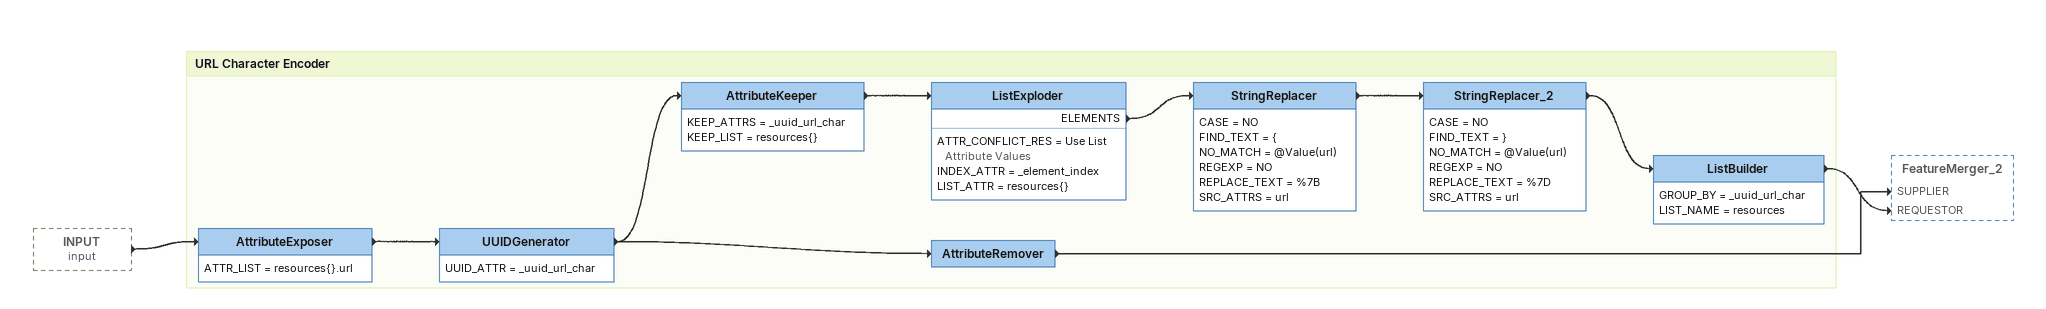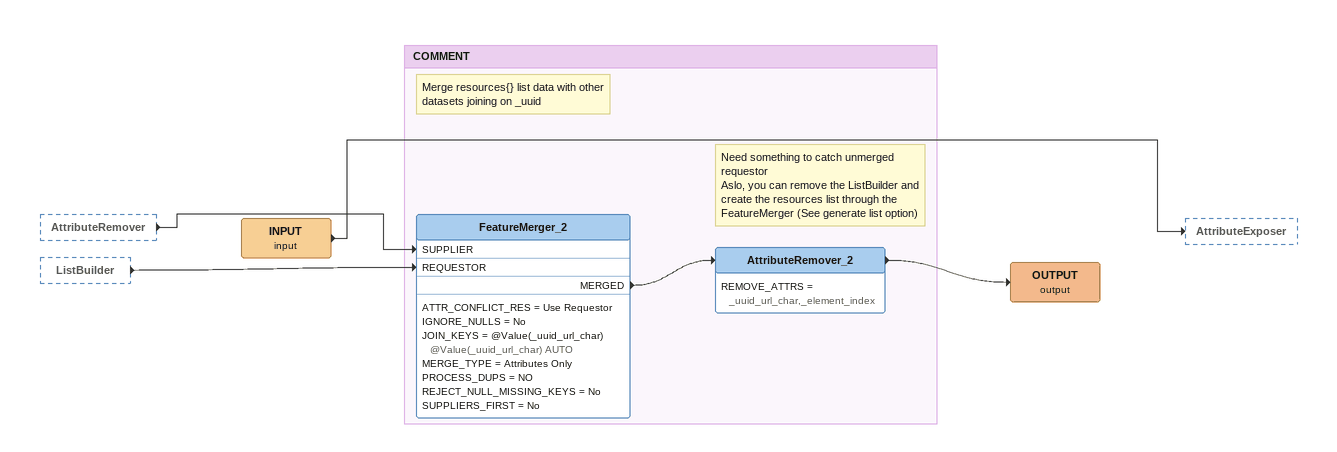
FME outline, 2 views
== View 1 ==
INPUT (input) [outside]
    -> AttributeExposer

Bookmark: URL Character Encoder
AttributeExposer
    ATTR_LIST = resources{}.url
    -> UUIDGenerator
UUIDGenerator
    UUID_ATTR = _uuid_url_char
    -> AttributeRemover
    -> AttributeKeeper
AttributeKeeper
    KEEP_ATTRS = _uuid_url_char
    KEEP_LIST = resources{}
    -> ListExploder
ListExploder
    ATTR_CONFLICT_RES = Use List Attribute Values
    INDEX_ATTR = _element_index
    LIST_ATTR = resources{}
    ELEMENTS -> StringReplacer
StringReplacer
    CASE = NO
    FIND_TEXT = {
    NO_MATCH = @Value(url)
    REGEXP = NO
    REPLACE_TEXT = %7B
    SRC_ATTRS = url
    -> StringReplacer_2
StringReplacer_2
    CASE = NO
    FIND_TEXT = }
    NO_MATCH = @Value(url)
    REGEXP = NO
    REPLACE_TEXT = %7D
    SRC_ATTRS = url
    -> ListBuilder
ListBuilder
    GROUP_BY = _uuid_url_char
    LIST_NAME = resources
    -> FeatureMerger_2 [REQUESTOR]
AttributeRemover
    -> FeatureMerger_2 [SUPPLIER]

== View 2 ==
AttributeRemover [outside]
    -> FeatureMerger_2 [SUPPLIER]
ListBuilder [outside]
    -> FeatureMerger_2 [REQUESTOR]
INPUT (input)
    -> AttributeExposer
OUTPUT (output)

Bookmark: COMMENT
Note: Merge resources{} list data with other datasets joining on _uuid
FeatureMerger_2
    ATTR_CONFLICT_RES = Use Requestor
    IGNORE_NULLS = No
    JOIN_KEYS = @Value(_uuid_url_char) @Value(_uuid_url_char) AUTO
    MERGE_TYPE = Attributes Only
    PROCESS_DUPS = NO
    REJECT_NULL_MISSING_KEYS = No
    SUPPLIERS_FIRST = No
    MERGED -> AttributeRemover_2
Note: Need something to catch unmerged requestor / Aslo, you can remove the ListBuilder and create the resources list through the FeatureMerger (See generate list option)
AttributeRemover_2
    REMOVE_ATTRS = _uuid_url_char,_element_index
    -> OUTPUT (output)
